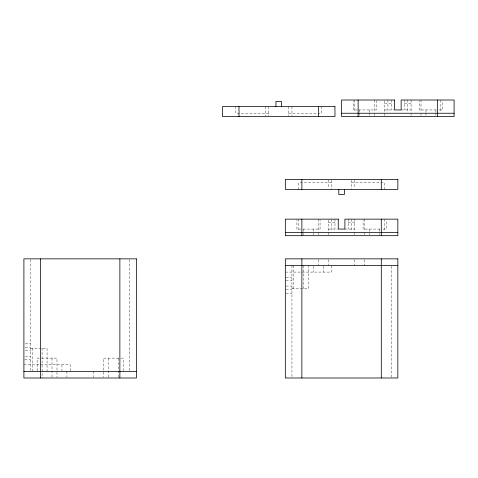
<?xml version="1.0" encoding="UTF-8"?>
<svg xmlns="http://www.w3.org/2000/svg" width="478" height="478" viewBox="0 0 478 478"><rect width="100%" height="100%" fill="white"/><g stroke="black" fill="none" stroke-linecap="round" stroke-linejoin="round"><path stroke-width="0.36" stroke-dasharray="2.39 1.79" d="M384.605 103.32L391.225 103.326M404.46 103.326L411.08 103.32M357.448 109.94L353.17 109.94L353.17 100.721M358.41 109.94L376.335 109.94L376.335 100.721M384.605 109.94L393.872 109.94M401.15 109.94L411.08 109.94M436.253 109.94L419.355 109.94L419.355 100.721M439.127 109.94L442.52 109.94L442.52 100.721M268.785 113.25L235.69 113.25L235.69 106.63M288.64 113.25L321.73 113.25L321.73 106.63M331.66 182.745L298.565 182.745L298.565 189.36M351.515 182.745L384.605 182.745L384.605 189.36M328.35 222.455L334.97 222.455M348.205 222.455L354.825 222.455M301.194 229.07L296.91 229.07L296.91 219.856M303.171 229.07L320.075 229.07L320.075 219.856M328.35 229.07L337.617 229.07M344.895 229.07L354.825 229.07M379.998 229.07L363.095 229.07L363.095 219.856M382.866 229.07L386.26 229.07L386.26 219.856M285.33 272.09L331.66 272.09L331.66 265.475M286.065 277.228L291.95 277.228M286.065 280.538L291.95 280.538M286.065 286.059L291.95 286.059M291.95 288.64L308.495 288.64L308.495 265.475M286.065 289.369L291.95 289.369M286.065 293.6L291.95 293.6M25.37 343.24L30.52 343.24M25.37 347.476L30.52 347.476M30.52 348.205L47.065 348.205L47.065 371.37M25.37 350.78L30.52 350.78M25.37 356.307L30.52 356.307M39.357 358.13L37.135 358.13L37.135 371.37M41.634 358.13L56.99 358.13L56.99 377.25M118.681 358.13L103.32 358.13L103.32 377.25M120.958 358.13L123.175 358.13L123.175 371.37M24.725 359.617L30.52 359.617M23.9 364.75L70.23 364.75L70.23 371.37M440.865 100.01L440.865 112.515M435.9 109.94L435.9 112.145M435.9 112.88L435.9 115.825M425.97 109.94L425.97 112.145M425.97 112.88L425.97 115.825M421.01 100.01L421.01 112.515M421.01 113.25L421.01 115.897M411.08 100.01L411.08 112.515M411.08 113.25L411.08 115.897M407.77 100.01L407.77 112.515M404.46 100.01L404.46 109.94M391.225 100.01L391.225 109.94M391.225 266.216L391.225 377.25M387.915 100.01L387.915 112.515M384.605 100.75L384.605 112.515M384.605 113.25L384.605 115.897M384.605 219.145L384.605 230.91M379.64 229.07L379.64 234.955M374.68 100.01L374.68 112.515M374.68 113.25L374.68 115.897M369.715 109.94L369.715 112.145M369.715 112.88L369.715 115.825M369.715 229.07L369.715 234.955M364.75 219.145L364.75 230.91M364.75 232.38L364.75 235.027M364.75 259.59L364.75 265.475M359.785 109.94L359.785 112.145M359.785 112.88L359.785 115.825M354.825 100.01L354.825 112.515M354.825 180.14L354.825 187.944M354.825 219.145L354.825 230.91M354.825 232.38L354.825 235.027M354.825 259.59L354.825 265.475M351.515 180.14L351.515 189.36M351.515 219.145L351.515 230.91M348.205 219.145L348.205 229.07M334.97 219.145L334.97 229.07M331.66 180.14L331.66 189.36M331.66 219.145L331.66 230.91M328.35 180.14L328.35 187.944M328.35 219.88L328.35 230.91M328.35 232.38L328.35 235.027M328.35 259.59L328.35 265.475M323.385 266.21L323.385 272.09M318.42 219.145L318.42 230.91M318.42 232.38L318.42 235.027M318.42 259.59L318.42 265.475M313.46 229.07L313.46 234.955M313.46 266.21L313.46 272.09M303.53 229.07L303.53 234.955M303.53 265.475L303.53 288.64M298.565 219.145L298.565 230.91M293.6 265.475L293.6 288.64M291.95 106.63L291.95 116.005M291.95 265.475L291.95 377.25M288.64 106.63L288.64 115.849M268.785 106.63L268.785 115.849M265.475 106.63L265.475 116.005M129.795 259.596L129.795 370.629M118.215 358.13L118.215 377.99M108.285 358.13L108.285 377.99M93.395 371.37L93.395 377.25M66.92 371.37L66.92 377.25M61.955 364.75L61.955 370.635M52.03 358.13L52.03 377.99M42.1 348.205L42.1 377.99M32.175 348.205L32.175 371.37M30.52 259.596L30.52 371.37"/><path stroke-width="0.72" d="M341.585 113.25L454.1 113.25M285.33 232.38L397.845 232.38M285.33 265.475L397.845 265.475M23.9 371.37L136.415 371.37M437.555 100.01L437.555 116.56M381.295 179.435L381.295 189.36M381.295 219.145L381.295 235.69M381.295 258.855L381.295 377.99M358.13 100.01L358.13 116.56M344.363 189.36L344.363 194.522L338.806 194.522L338.806 189.36M318.42 106.63L318.42 116.56M301.875 179.435L301.875 189.36M301.875 219.145L301.875 235.69M301.875 258.855L301.875 377.99M281.488 106.63L281.488 101.467L275.931 101.467L275.931 106.63M239 106.63L239 116.56M119.87 258.855L119.87 377.99M40.445 258.855L40.445 377.99M394.535 100.01L341.585 100.01L341.585 116.56L454.1 116.56L454.1 100.01L401.15 100.01L401.15 109.94L394.535 109.94L394.535 100.01M334.97 106.63L222.455 106.63L222.455 116.56L334.97 116.56L334.97 106.63M397.845 179.435L285.33 179.435L285.33 189.36L397.845 189.36L397.845 179.435M338.275 219.145L285.33 219.145L285.33 235.69L397.845 235.69L397.845 219.145L344.895 219.145L344.895 229.07L338.275 229.07L338.275 219.145M136.415 258.855L23.9 258.855L23.9 377.99L136.415 377.99L136.415 258.855M397.845 258.855L285.33 258.855L285.33 377.99L397.845 377.99L397.845 258.855"/></g></svg>
